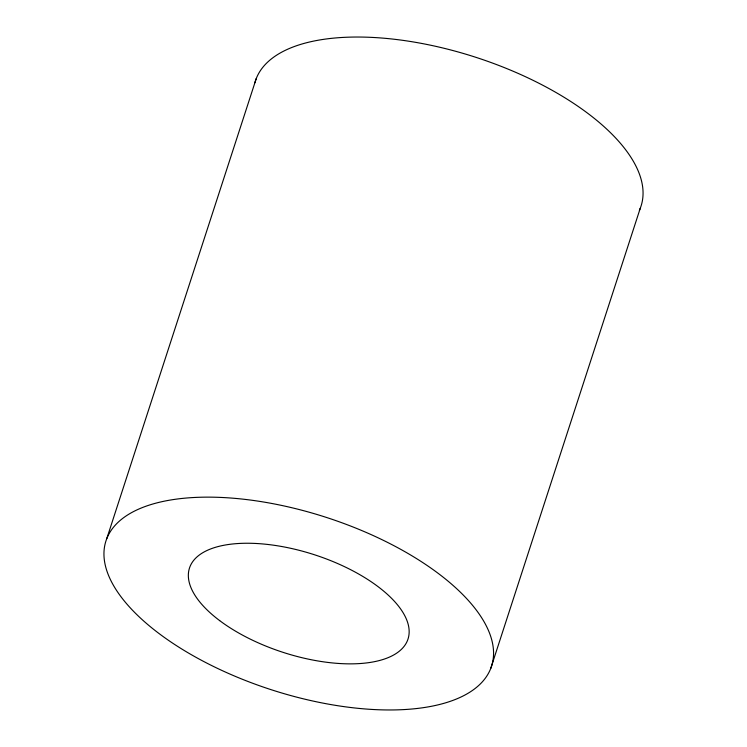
<?xml version="1.0" encoding="UTF-8"?>
<svg xmlns="http://www.w3.org/2000/svg" width="747" height="747" viewBox="0 0 747 747"><rect width="100%" height="100%" fill="white"/><g stroke="black" fill="none" stroke-linecap="round" stroke-linejoin="round"><path stroke-width="1.12" d="M106.756 538.68L256.249 78.575M490.751 668.425A202.717 90.452 18 0 0 231.318 498.062A202.717 90.452 18 0 0 174.182 644.166A202.717 90.452 18 0 0 490.751 668.425L640.244 208.32M254.858 82.796A202.717 90.452 18 0 1 478.874 58.303A202.717 90.452 18 0 1 639.376 210.374M219.674 620.617A114.87 51.254 18 0 0 405.005 645.109A114.87 51.254 18 0 0 271.572 544.927A114.87 51.254 18 0 0 219.674 620.617"/></g></svg>
